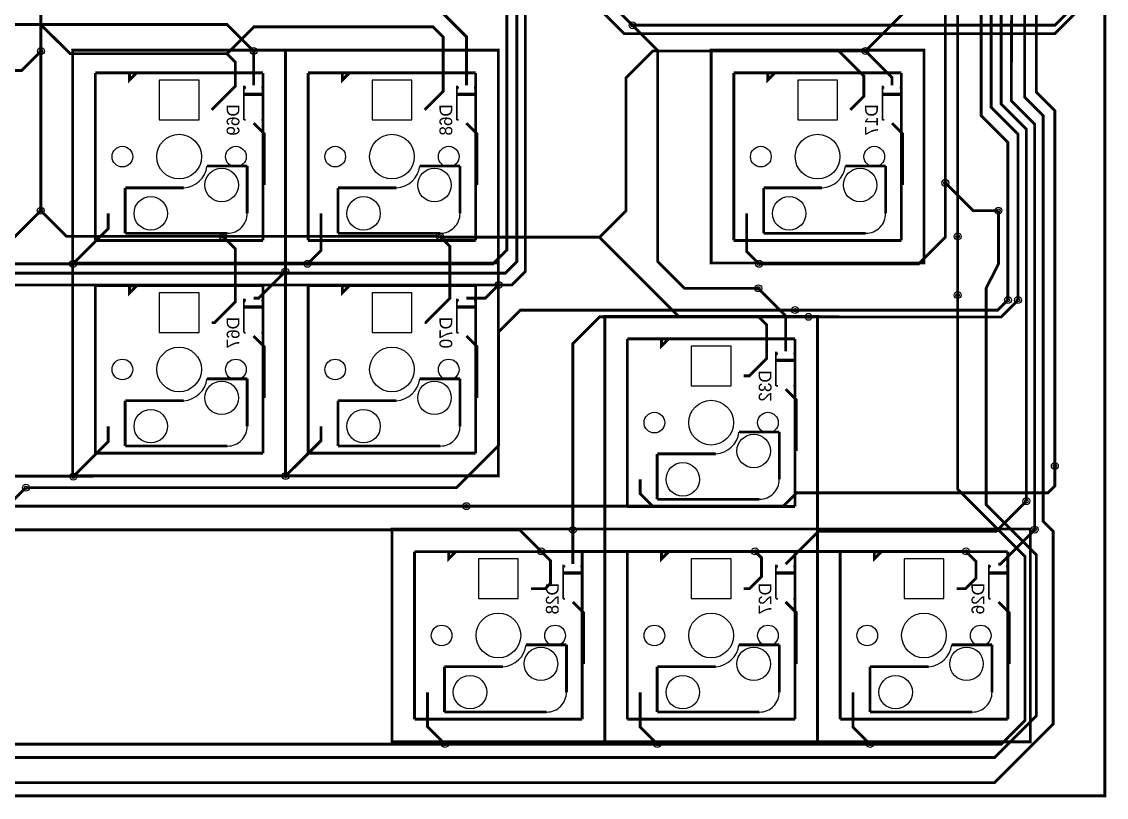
# Model space of a CAD drawing. Extents: x -38 to 13910, y -467 to 6521.
# Drawn here: x 631.8 to 728.9, y 200.2 to 269.6 of the extents above; entities that cross this region are included whole.
import ezdxf

# ---------------------------------------------------------------- set-up
doc = ezdxf.new("R2010")
doc.units = 0
doc.header["$MEASUREMENT"] = 0
for name, color, linetype, true_color in [('BoardOutLine', 6, 'Continuous', 0xff00ff), ('BottomLayer', 5, 'Continuous', 0x0000ff), ('BottomSilkLayer', 7, 'Continuous', 0x66cc33), ('Document', 7, 'Continuous', 0xffffff), ('Hole', 7, 'Continuous', 0x222222), ('Multi-Layer', 7, 'Continuous', 0xc0c0c0), ('TopLayer', 1, 'Continuous', 0xff0000), ('TopSilkLayer', 7, 'Continuous', 0xffcc00)]:
    doc.layers.add(name, color=color, linetype=linetype, true_color=true_color)

msp = doc.modelspace()

# ---------------------------------------------------------------- linework, layer by layer
at = {"layer": 'BoardOutLine', "const_width": 0.254}
msp.add_lwpolyline([(373.982, 340.835), (373.982, 342.532), (728.798, 342.532), (728.798, 200.337), (373.982, 200.337), (373.982, 340.835)], close=True, dxfattribs=at)
at = {"layer": 'BottomLayer', "const_width": 0.254}
for points in [[(683.413, 298.127), (683.413, 297.728), (681.114, 295.427), (681.114, 274.726), (686.514, 269.326), (724.317, 269.326), (727.167, 272.176), (727.167, 335.331), (722.666, 339.832), (481.297, 339.832), (479.196, 337.731), (479.196, 333.829), (476.377, 331.01), (476.377, 330.621)], [(681.564, 301.579), (679.163, 301.579), (678.864, 301.277), (678.864, 275.475), (685.765, 268.574), (724.315, 268.574), (727.766, 272.026), (727.766, 335.63), (722.966, 340.431), (503.047, 340.431)], [(636.41, 308.777), (633.56, 305.928), (633.542, 252.727)], [(669.412, 270.525), (671.644, 268.294), (671.644, 263.945)], [(633.56, 269.374), (636.164, 266.776), (650.21, 266.776), (650.962, 266.024), (650.962, 263.865), (648.848, 261.752)], [(650.21, 266.776), (652.609, 269.175), (668.662, 269.175), (669.562, 268.275), (669.562, 263.416), (667.898, 261.752)], [(652.593, 267.015), (652.593, 267.015), (652.593, 263.945)], [(669.262, 250.424), (669.34, 250.346), (683.55, 250.346), (685.932, 252.727), (685.932, 264.633), (688.313, 267.015), (704.982, 267.015), (707.216, 264.781), (707.216, 262.97), (705.998, 261.752)], [(707.363, 267.015), (709.745, 264.633), (709.745, 263.945)], [(652.593, 260.56), (653.547, 259.606), (653.547, 255.02)], [(671.644, 260.56), (672.597, 259.607), (672.597, 255.02)], [(709.745, 260.56), (710.697, 259.608), (710.697, 255.02)], [(714.508, 255.216), (716.997, 252.727), (719.27, 252.727)], [(636.428, 247.965), (639.577, 251.114), (639.577, 252.48)], [(657.422, 247.965), (658.627, 249.169), (658.627, 252.48)], [(697.838, 247.964), (696.727, 249.076), (696.727, 252.48)], [(649.846, 250.424), (650.961, 249.309), (650.961, 244.573), (649.089, 242.701), (648.848, 242.701)], [(669.262, 250.424), (670.162, 249.523), (670.162, 244.873), (667.991, 242.701), (667.898, 242.701)], [(715.616, 250.424), (715.616, 245.173), (715.616, 245.173)], [(683.55, 250.346), (690.694, 243.202), (697.838, 243.202), (698.515, 242.525), (698.515, 239.473), (696.981, 237.939), (696.473, 237.939)], [(655.422, 247.274), (653.043, 244.894), (652.593, 244.894)], [(674.527, 246.073), (673.347, 244.894), (671.644, 244.894)], [(697.765, 245.773), (700.22, 243.318), (700.22, 240.131)], [(720.117, 244.723), (719.217, 243.823), (701.065, 243.823), (701.065, 243.823)], [(721.017, 244.723), (719.496, 243.202), (704.982, 243.202), (704.961, 243.223), (702.265, 243.223)], [(652.593, 241.509), (653.547, 240.556), (653.547, 235.97)], [(671.644, 241.509), (672.597, 240.556), (672.597, 235.97)], [(700.22, 236.747), (701.172, 235.794), (701.172, 231.208)], [(636.446, 228.915), (639.577, 232.046), (639.577, 233.43)], [(655.461, 228.972), (658.627, 232.137), (658.627, 233.43)], [(658.627, 232.287), (658.627, 232.287), (658.627, 233.43)], [(724.317, 229.872), (724.317, 228.072), (723.717, 227.472), (701.215, 227.472), (700.015, 226.271), (688.313, 226.271), (687.202, 227.383), (687.202, 228.668)], [(632.209, 227.922), (628.78, 224.493), (628.78, 221.081)], [(688.313, 226.271), (688.313, 226.271), (671.644, 226.271)], [(721.767, 226.722), (719.067, 224.021), (703.165, 224.021), (700.22, 221.081)], [(722.517, 224.171), (719.427, 221.081), (719.27, 221.081)], [(681.169, 224.151), (681.169, 224.151), (681.169, 221.081)], [(678.337, 222.221), (679.163, 221.395), (679.163, 219.371), (678.681, 218.889), (677.423, 218.889)], [(697.484, 222.221), (698.065, 221.641), (698.065, 219.971), (696.983, 218.889), (696.473, 218.889)], [(716.366, 222.221), (717.266, 221.321), (717.266, 219.821), (716.334, 218.889), (715.523, 218.889)], [(681.169, 217.696), (682.122, 216.743), (682.122, 212.158)], [(700.22, 217.696), (701.172, 216.744), (701.172, 212.158)], [(719.27, 217.696), (720.222, 216.745), (720.222, 212.158)], [(669.717, 204.97), (668.152, 206.535), (668.152, 209.618)], [(688.734, 204.97), (687.202, 206.502), (687.202, 209.618)], [(707.778, 204.97), (706.252, 206.496), (706.252, 209.618)]]:
    msp.add_lwpolyline(points, dxfattribs=at)
at = {"layer": 'BottomSilkLayer', "const_width": 0.254}
for points in [[(641.482, 265.054), (642.117, 265.054), (641.482, 264.419), (641.482, 265.054)], [(660.532, 265.054), (661.167, 265.054), (660.532, 264.419), (660.532, 265.054)], [(698.632, 265.054), (699.267, 265.054), (698.632, 264.419), (698.632, 265.054)], [(641.482, 246.003), (642.117, 246.003), (641.482, 245.368), (641.482, 246.003)], [(660.532, 246.003), (661.167, 246.003), (660.532, 245.368), (660.532, 246.003)], [(689.107, 241.241), (689.742, 241.241), (689.107, 240.606), (689.107, 241.241)], [(670.057, 222.191), (670.692, 222.191), (670.057, 221.556), (670.057, 222.191)], [(689.107, 222.191), (689.742, 222.191), (689.107, 221.556), (689.107, 222.191)], [(708.157, 222.191), (708.792, 222.191), (708.157, 221.556), (708.157, 222.191)]]:
    msp.add_lwpolyline(points, close=True, dxfattribs=at)
at = {"layer": 'BottomSilkLayer', "const_width": 0.152}
for points in [[(651.838, 263.832), (651.727, 263.832), (651.727, 263.658)], [(651.727, 263.658), (651.727, 263.658), (651.727, 260.846)], [(651.727, 263.658), (651.727, 263.658), (651.838, 263.658)], [(651.727, 263.222), (651.727, 263.222), (653.46, 263.222)], [(651.727, 263.079), (651.727, 263.079), (653.46, 263.079)], [(651.838, 263.832), (651.838, 263.832), (651.838, 263.658)], [(653.349, 263.832), (653.349, 263.832), (653.349, 263.658)], [(653.46, 263.658), (653.46, 263.832), (653.349, 263.832)], [(653.349, 263.658), (653.349, 263.658), (653.46, 263.658)], [(653.46, 263.658), (653.46, 263.658), (653.46, 260.846)], [(670.889, 263.832), (670.778, 263.832), (670.778, 263.658)], [(670.778, 263.658), (670.778, 263.658), (670.778, 260.846)], [(670.778, 263.658), (670.778, 263.658), (670.889, 263.658)], [(670.778, 263.222), (670.778, 263.222), (672.51, 263.222)], [(670.778, 263.079), (670.778, 263.079), (672.51, 263.079)], [(670.889, 263.832), (670.889, 263.832), (670.889, 263.658)], [(672.399, 263.832), (672.399, 263.832), (672.399, 263.658)], [(672.51, 263.658), (672.51, 263.832), (672.399, 263.832)], [(672.399, 263.658), (672.399, 263.658), (672.51, 263.658)], [(672.51, 263.658), (672.51, 263.658), (672.51, 260.846)], [(708.879, 263.658), (708.879, 263.658), (708.879, 260.846)], [(708.879, 263.222), (708.879, 263.222), (710.611, 263.222)], [(708.99, 263.832), (708.879, 263.832), (708.879, 263.658)], [(708.879, 263.658), (708.879, 263.658), (708.99, 263.658)], [(708.879, 263.079), (708.879, 263.079), (710.611, 263.079)], [(708.99, 263.832), (708.99, 263.832), (708.99, 263.658)], [(710.5, 263.832), (710.5, 263.832), (710.5, 263.658)], [(710.611, 263.658), (710.611, 263.832), (710.5, 263.832)], [(710.5, 263.658), (710.5, 263.658), (710.611, 263.658)], [(710.611, 263.658), (710.611, 263.658), (710.611, 260.846)], [(651.727, 260.846), (651.727, 260.846), (651.895, 260.846)], [(653.46, 260.846), (653.46, 260.846), (653.292, 260.846)], [(670.778, 260.846), (670.778, 260.846), (670.946, 260.846)], [(672.51, 260.846), (672.51, 260.846), (672.342, 260.846)], [(708.879, 260.846), (708.879, 260.846), (709.047, 260.846)], [(710.611, 260.846), (710.611, 260.846), (710.443, 260.846)], [(651.838, 244.782), (651.727, 244.782), (651.727, 244.608)], [(651.727, 244.608), (651.727, 244.608), (651.838, 244.608)], [(651.727, 244.608), (651.727, 244.608), (651.727, 241.796)], [(651.838, 244.782), (651.838, 244.782), (651.838, 244.608)], [(653.349, 244.782), (653.349, 244.782), (653.349, 244.608)], [(653.46, 244.608), (653.46, 244.782), (653.349, 244.782)], [(653.349, 244.608), (653.349, 244.608), (653.46, 244.608)], [(653.46, 244.608), (653.46, 244.608), (653.46, 241.796)], [(670.889, 244.782), (670.778, 244.782), (670.778, 244.608)], [(670.778, 244.608), (670.778, 244.608), (670.889, 244.608)], [(670.778, 244.608), (670.778, 244.608), (670.778, 241.796)], [(670.889, 244.782), (670.889, 244.782), (670.889, 244.608)], [(672.399, 244.782), (672.399, 244.782), (672.399, 244.608)], [(672.51, 244.608), (672.51, 244.782), (672.399, 244.782)], [(672.399, 244.608), (672.399, 244.608), (672.51, 244.608)], [(672.51, 244.608), (672.51, 244.608), (672.51, 241.796)], [(651.727, 244.172), (651.727, 244.172), (653.46, 244.172)], [(651.727, 244.029), (651.727, 244.029), (653.46, 244.029)], [(670.778, 244.172), (670.778, 244.172), (672.51, 244.172)], [(670.778, 244.029), (670.778, 244.029), (672.51, 244.029)], [(651.727, 241.796), (651.727, 241.796), (651.895, 241.796)], [(653.46, 241.796), (653.46, 241.796), (653.292, 241.796)], [(670.778, 241.796), (670.778, 241.796), (670.946, 241.796)], [(672.51, 241.796), (672.51, 241.796), (672.342, 241.796)], [(699.464, 240.019), (699.353, 240.019), (699.353, 239.845)], [(699.353, 239.845), (699.353, 239.845), (699.464, 239.845)], [(699.353, 239.845), (699.353, 239.845), (699.353, 237.033)], [(699.464, 240.019), (699.464, 240.019), (699.464, 239.845)], [(700.975, 240.019), (700.975, 240.019), (700.975, 239.845)], [(701.086, 239.845), (701.086, 240.019), (700.975, 240.019)], [(700.975, 239.845), (700.975, 239.845), (701.086, 239.845)], [(701.086, 239.845), (701.086, 239.845), (701.086, 237.033)], [(699.353, 239.409), (699.353, 239.409), (701.086, 239.409)], [(699.353, 239.266), (699.353, 239.266), (701.086, 239.266)], [(699.353, 237.033), (699.353, 237.033), (699.521, 237.033)], [(701.086, 237.033), (701.086, 237.033), (700.918, 237.033)], [(680.414, 220.969), (680.303, 220.969), (680.303, 220.795)], [(680.303, 220.795), (680.303, 220.795), (680.414, 220.795)], [(680.303, 220.795), (680.303, 220.795), (680.303, 217.982)], [(680.303, 220.359), (680.303, 220.359), (682.035, 220.359)], [(680.414, 220.969), (680.414, 220.969), (680.414, 220.795)], [(681.924, 220.969), (681.924, 220.969), (681.924, 220.795)], [(682.035, 220.795), (682.035, 220.969), (681.924, 220.969)], [(681.924, 220.795), (681.924, 220.795), (682.035, 220.795)], [(682.035, 220.795), (682.035, 220.795), (682.035, 217.982)], [(699.464, 220.969), (699.353, 220.969), (699.353, 220.795)], [(699.353, 220.795), (699.353, 220.795), (699.464, 220.795)], [(699.353, 220.795), (699.353, 220.795), (699.353, 217.982)], [(699.353, 220.359), (699.353, 220.359), (701.086, 220.359)], [(699.464, 220.969), (699.464, 220.969), (699.464, 220.795)], [(700.975, 220.969), (700.975, 220.969), (700.975, 220.795)], [(701.086, 220.795), (701.086, 220.969), (700.975, 220.969)], [(700.975, 220.795), (700.975, 220.795), (701.086, 220.795)], [(701.086, 220.795), (701.086, 220.795), (701.086, 217.982)], [(718.515, 220.969), (718.404, 220.969), (718.404, 220.795)], [(718.404, 220.795), (718.404, 220.795), (718.515, 220.795)], [(718.404, 220.795), (718.404, 220.795), (718.404, 217.982)], [(718.404, 220.359), (718.404, 220.359), (720.136, 220.359)], [(718.515, 220.969), (718.515, 220.969), (718.515, 220.795)], [(720.025, 220.969), (720.025, 220.969), (720.025, 220.795)], [(720.136, 220.795), (720.136, 220.969), (720.025, 220.969)], [(720.025, 220.795), (720.025, 220.795), (720.136, 220.795)], [(720.136, 220.795), (720.136, 220.795), (720.136, 217.982)], [(680.303, 220.216), (680.303, 220.216), (682.035, 220.216)], [(699.353, 220.216), (699.353, 220.216), (701.086, 220.216)], [(718.404, 220.216), (718.404, 220.216), (720.136, 220.216)], [(680.303, 217.982), (680.303, 217.982), (680.471, 217.982)], [(682.035, 217.982), (682.035, 217.982), (681.867, 217.982)], [(699.353, 217.982), (699.353, 217.982), (699.521, 217.982)], [(701.086, 217.982), (701.086, 217.982), (700.918, 217.982)], [(718.404, 217.982), (718.404, 217.982), (718.572, 217.982)], [(720.136, 217.982), (720.136, 217.982), (719.968, 217.982)]]:
    msp.add_lwpolyline(points, dxfattribs=at)
at = {"layer": 'Document', "const_width": 0.254}
for points in [[(655.452, 248.036), (636.402, 248.036), (636.402, 267.086), (655.452, 267.086)], [(655.452, 267.086), (655.452, 267.086), (655.452, 248.036)], [(674.502, 248.036), (655.452, 248.036), (655.452, 267.086), (674.502, 267.086)], [(674.502, 267.086), (674.502, 267.086), (674.502, 248.036)], [(712.602, 248.036), (693.552, 248.036), (693.552, 267.086), (712.602, 267.086)], [(712.602, 267.086), (712.602, 267.086), (712.602, 248.036)], [(648.416, 256.722), (648.416, 256.722), (652.023, 256.722)], [(652.023, 256.722), (652.023, 256.722), (652.023, 252.481)], [(667.466, 256.722), (667.466, 256.722), (671.073, 256.722)], [(671.073, 256.722), (671.073, 256.722), (671.073, 252.481)], [(705.566, 256.722), (705.566, 256.722), (709.173, 256.722)], [(709.173, 256.722), (709.173, 256.722), (709.173, 252.481)], [(641.101, 254.767), (641.101, 254.767), (641.101, 250.703)], [(641.101, 254.767), (641.101, 254.767), (646.333, 254.767)], [(660.151, 254.767), (660.151, 254.767), (660.151, 250.703)], [(660.151, 254.767), (660.151, 254.767), (665.383, 254.767)], [(698.251, 254.767), (698.251, 254.767), (698.251, 250.703)], [(698.251, 254.767), (698.251, 254.767), (703.483, 254.767)], [(650.245, 250.703), (650.245, 250.703), (641.101, 250.703)], [(669.295, 250.703), (669.295, 250.703), (660.151, 250.703)], [(707.395, 250.703), (707.395, 250.703), (698.251, 250.703)], [(655.452, 228.985), (636.402, 228.985), (636.402, 248.035), (655.452, 248.035)], [(655.452, 248.035), (655.452, 248.035), (655.452, 228.985)], [(674.502, 228.985), (655.452, 228.985), (655.452, 248.035), (674.502, 248.035)], [(674.502, 248.035), (674.502, 248.035), (674.502, 228.985)], [(703.077, 224.223), (684.027, 224.223), (684.027, 243.273), (703.077, 243.273)], [(703.077, 243.273), (703.077, 243.273), (703.077, 224.223)], [(648.416, 237.672), (648.416, 237.672), (652.023, 237.672)], [(652.023, 237.672), (652.023, 237.672), (652.023, 233.431)], [(667.466, 237.672), (667.466, 237.672), (671.073, 237.672)], [(671.073, 237.672), (671.073, 237.672), (671.073, 233.431)], [(641.101, 235.717), (641.101, 235.717), (641.101, 231.653)], [(641.101, 235.717), (641.101, 235.717), (646.333, 235.717)], [(660.151, 235.717), (660.151, 235.717), (660.151, 231.653)], [(660.151, 235.717), (660.151, 235.717), (665.383, 235.717)], [(696.041, 232.91), (696.041, 232.91), (699.648, 232.91)], [(699.648, 232.91), (699.648, 232.91), (699.648, 228.668)], [(650.245, 231.653), (650.245, 231.653), (641.101, 231.653)], [(669.295, 231.653), (669.295, 231.653), (660.151, 231.653)], [(688.726, 230.954), (688.726, 230.954), (688.726, 226.89)], [(688.726, 230.954), (688.726, 230.954), (693.958, 230.954)], [(697.87, 226.89), (697.87, 226.89), (688.726, 226.89)], [(684.027, 205.173), (664.977, 205.173), (664.977, 224.223), (684.027, 224.223)], [(684.027, 224.223), (684.027, 224.223), (684.027, 205.173)], [(703.077, 205.173), (684.027, 205.173), (684.027, 224.223), (703.077, 224.223)], [(703.077, 224.223), (703.077, 224.223), (703.077, 205.173)], [(722.127, 205.173), (703.077, 205.173), (703.077, 224.223), (722.127, 224.223)], [(722.127, 224.223), (722.127, 224.223), (722.127, 205.173)], [(676.991, 213.86), (676.991, 213.86), (680.598, 213.86)], [(680.598, 213.86), (680.598, 213.86), (680.598, 209.618)], [(696.041, 213.86), (696.041, 213.86), (699.648, 213.86)], [(699.648, 213.86), (699.648, 213.86), (699.648, 209.618)], [(715.091, 213.86), (715.091, 213.86), (718.698, 213.86)], [(718.698, 213.86), (718.698, 213.86), (718.698, 209.618)], [(669.676, 211.904), (669.676, 211.904), (669.676, 207.84)], [(669.676, 211.904), (669.676, 211.904), (674.908, 211.904)], [(688.726, 211.904), (688.726, 211.904), (688.726, 207.84)], [(688.726, 211.904), (688.726, 211.904), (693.958, 211.904)], [(707.776, 211.904), (707.776, 211.904), (707.776, 207.84)], [(707.776, 211.904), (707.776, 211.904), (713.008, 211.904)], [(678.82, 207.84), (678.82, 207.84), (669.676, 207.84)], [(697.87, 207.84), (697.87, 207.84), (688.726, 207.84)], [(716.92, 207.84), (716.92, 207.84), (707.776, 207.84)]]:
    msp.add_lwpolyline(points, dxfattribs=at)
at = {"layer": 'Document'}
for centre, radius, start, end in [((646.212, 256.982), 2.219, 273.12162, 353.27606), ((665.262, 256.982), 2.219, 273.12162, 353.27606), ((703.362, 256.982), 2.219, 273.12162, 353.27606), ((650.253, 252.472), 1.769, 270, 0.27868), ((669.303, 252.472), 1.769, 270, 0.27868), ((707.403, 252.472), 1.769, 270, 0.27868), ((646.212, 237.932), 2.219, 273.12162, 353.27606), ((665.262, 237.932), 2.219, 273.12162, 353.27606), ((650.253, 233.422), 1.769, 270, 0.27868), ((669.303, 233.422), 1.769, 270, 0.27868), ((693.837, 233.17), 2.219, 273.12162, 353.27606), ((697.878, 228.659), 1.769, 270, 0.27868), ((674.787, 214.12), 2.219, 273.12162, 353.27606), ((693.837, 214.12), 2.219, 273.12162, 353.27606), ((712.887, 214.12), 2.219, 273.12162, 353.27606), ((678.828, 209.609), 1.769, 270, 0.27868), ((697.878, 209.609), 1.769, 270, 0.27868), ((716.928, 209.609), 1.769, 270, 0.27868)]:
    msp.add_arc(centre, radius, start, end, dxfattribs=at)
at = {"layer": 'Hole'}
for centre in [(686.514, 269.326), (633.56, 267.015), (652.593, 267.015), (707.364, 267.015), (714.508, 255.216), (633.542, 252.727), (719.27, 252.727), (649.846, 250.424), (669.262, 250.424), (715.616, 250.424), (636.428, 247.965), (657.422, 247.965), (697.838, 247.964), (655.423, 247.274), (674.527, 246.073), (697.765, 245.773), (715.616, 245.173), (720.117, 244.723), (721.017, 244.723), (701.065, 243.823), (702.265, 243.223), (724.317, 229.872), (636.446, 228.915), (655.461, 228.972), (632.209, 227.922), (671.644, 226.271), (721.767, 226.722), (681.169, 224.151), (722.517, 224.171), (678.337, 222.221), (697.484, 222.221), (716.366, 222.221), (669.717, 204.97), (688.734, 204.97), (707.778, 204.97)]:
    msp.add_circle(centre, 0.155, dxfattribs=at)
at = {"layer": 'Multi-Layer'}
for points in [[(647.705, 264.419), (644.149, 264.419), (644.149, 260.863), (647.705, 260.863)], [(666.755, 264.419), (663.199, 264.419), (663.199, 260.863), (666.755, 260.863)], [(704.855, 264.419), (701.299, 264.419), (701.299, 260.863), (704.855, 260.863)], [(647.705, 245.368), (644.149, 245.368), (644.149, 241.812), (647.705, 241.812)], [(666.755, 245.368), (663.199, 245.368), (663.199, 241.812), (666.755, 241.812)], [(695.33, 240.606), (691.774, 240.606), (691.774, 237.05), (695.33, 237.05)], [(676.28, 221.556), (672.724, 221.556), (672.724, 218), (676.28, 218)], [(695.33, 221.556), (691.774, 221.556), (691.774, 218), (695.33, 218)], [(714.38, 221.556), (710.824, 221.556), (710.824, 218), (714.38, 218)]]:
    msp.add_lwpolyline(points, close=True, dxfattribs=at)
for centre, radius in [((686.514, 269.326), 0.31), ((633.56, 267.015), 0.31), ((652.593, 267.015), 0.31), ((707.364, 267.015), 0.31), ((645.927, 257.561), 2), ((664.977, 257.561), 2), ((703.077, 257.561), 2), ((640.847, 257.561), 0.925), ((651.007, 257.561), 0.925), ((659.897, 257.561), 0.925), ((670.057, 257.561), 0.925), ((697.997, 257.561), 0.925), ((708.157, 257.561), 0.925), ((649.737, 255.02), 1.5), ((668.787, 255.02), 1.5), ((706.887, 255.02), 1.5), ((714.508, 255.216), 0.31), ((643.387, 252.48), 1.5), ((662.437, 252.48), 1.5), ((700.537, 252.48), 1.5), ((633.542, 252.727), 0.31), ((719.27, 252.727), 0.31), ((649.846, 250.424), 0.31), ((669.262, 250.424), 0.31), ((715.616, 250.424), 0.31), ((636.428, 247.965), 0.31), ((657.422, 247.965), 0.31), ((697.838, 247.964), 0.31), ((655.423, 247.274), 0.31), ((674.527, 246.073), 0.31), ((697.765, 245.773), 0.31), ((715.616, 245.173), 0.31), ((720.117, 244.723), 0.31), ((721.017, 244.723), 0.31), ((701.065, 243.823), 0.31), ((702.265, 243.223), 0.31), ((645.927, 238.51), 2), ((664.977, 238.51), 2), ((640.847, 238.51), 0.925), ((651.007, 238.51), 0.925), ((659.897, 238.51), 0.925), ((670.057, 238.51), 0.925), ((649.737, 235.97), 1.5), ((668.787, 235.97), 1.5), ((693.552, 233.748), 2), ((643.387, 233.43), 1.5), ((662.437, 233.43), 1.5), ((688.472, 233.748), 0.925), ((698.632, 233.748), 0.925), ((697.362, 231.208), 1.5), ((691.012, 228.668), 1.5), ((724.317, 229.872), 0.31), ((636.446, 228.915), 0.31), ((655.461, 228.972), 0.31), ((632.209, 227.922), 0.31), ((671.644, 226.271), 0.31), ((721.767, 226.722), 0.31), ((681.169, 224.151), 0.31), ((722.517, 224.171), 0.31), ((678.337, 222.221), 0.31), ((697.484, 222.221), 0.31), ((716.366, 222.221), 0.31), ((674.502, 214.698), 2), ((693.552, 214.698), 2), ((712.602, 214.698), 2), ((669.422, 214.698), 0.925), ((679.582, 214.698), 0.925), ((688.472, 214.698), 0.925), ((698.632, 214.698), 0.925), ((707.522, 214.698), 0.925), ((717.682, 214.698), 0.925), ((678.312, 212.158), 1.5), ((697.362, 212.158), 1.5), ((716.412, 212.158), 1.5), ((671.962, 209.618), 1.5), ((691.012, 209.618), 1.5), ((710.062, 209.618), 1.5), ((669.717, 204.97), 0.31), ((688.734, 204.97), 0.31), ((707.778, 204.97), 0.31)]:
    msp.add_circle(centre, radius, dxfattribs=at)
at = {"layer": 'TopLayer', "const_width": 0.254}
for points in [[(665.361, 324.231), (665.361, 336.832), (667.012, 338.48), (717.266, 338.48), (719.516, 336.23), (719.516, 262.275), (721.767, 260.025), (721.767, 226.722), (721.767, 226.722)], [(666.263, 324.233), (666.263, 336.375), (667.614, 337.731), (716.966, 337.731), (718.617, 336.222), (718.617, 261.975), (721.018, 259.575), (721.018, 244.724)], [(667.162, 324.231), (667.162, 336.23), (667.911, 336.982), (716.966, 336.982), (717.716, 336.232), (717.716, 261.223), (720.116, 258.823), (720.116, 244.724)], [(679.163, 321.83), (679.163, 329.33), (683.514, 333.681), (712.166, 333.681), (714.416, 331.43), (714.416, 316.879), (715.616, 315.679), (715.616, 250.424)], [(683.365, 321.98), (690.499, 321.98), (693.075, 319.402), (693.075, 317.022), (695.458, 314.64), (712.125, 314.64), (714.508, 312.26), (714.508, 250.345), (712.125, 247.965), (697.838, 247.965)], [(720.416, 312.529), (722.666, 310.279), (722.666, 263.324), (724.317, 261.676), (724.317, 229.872)], [(673.163, 312.229), (424.02, 312.229), (423.989, 312.26), (421.607, 309.877), (421.607, 271.777), (423.987, 269.395), (650.212, 269.395), (652.593, 267.015)], [(720.266, 306.077), (721.617, 304.726), (721.617, 262.874), (723.268, 261.223), (723.268, 224.922), (724.167, 224.023), (724.167, 206.771), (718.917, 201.521), (382.323, 201.521), (378.744, 205.102), (378.744, 226.532), (381.124, 228.915), (381.124, 247.965), (384.03, 247.965), (388.589, 252.524), (388.269, 252.844), (388.269, 267.015)], [(720.266, 300.078), (720.567, 299.478), (720.416, 262.575), (722.516, 260.474), (722.516, 224.172)], [(674.963, 294.677), (674.963, 294.148), (673.692, 292.877), (425.793, 292.877), (423.987, 291.071), (423.987, 274.17), (426.369, 271.777), (674.025, 271.777), (675.262, 270.54), (675.262, 249.202), (674.025, 247.965), (426.369, 247.965), (423.987, 245.582), (423.987, 231.295), (426.369, 228.915), (655.46, 228.97)], [(676.164, 290.477), (676.164, 248.173), (675.115, 247.124), (445.894, 247.124), (445.894, 247.274)], [(676.913, 290.477), (676.913, 290.477), (676.913, 247.273), (675.712, 246.072), (465.244, 246.072)], [(707.363, 267.015), (713.517, 273.167), (713.517, 285.077)], [(686.514, 269.326), (688.826, 267.015), (690.694, 267.015), (707.363, 267.015)], [(633.56, 267.015), (631.82, 265.275), (441.394, 265.275)], [(688.826, 267.015), (688.764, 266.953), (688.764, 248.173), (691.164, 245.773), (697.765, 245.773)], [(719.27, 252.727), (719.27, 247.964), (718.167, 245.773), (718.167, 244.305), (718.167, 226.422), (722.667, 221.921), (722.667, 207.52), (718.917, 203.77), (716.816, 203.77), (676.613, 203.77), (632.209, 203.77), (581.355, 203.77), (516.999, 203.77), (440.643, 203.77), (385.888, 203.77), (383.506, 206.152), (383.506, 226.533), (384.838, 227.865), (384.838, 238.123), (384.838, 246.373), (388.269, 249.803), (388.269, 250.346)], [(633.542, 252.727), (631.16, 250.345), (443.039, 250.345)], [(633.542, 252.727), (635.846, 250.424), (669.262, 250.424)], [(715.616, 245.173), (715.616, 227.805), (719.27, 224.151), (719.27, 224.151), (721.651, 221.77), (721.651, 207.104), (719.517, 204.97), (583.536, 204.97), (388.269, 204.97)], [(701.065, 243.823), (676.462, 243.823), (674.513, 241.874), (674.513, 231.673), (670.761, 227.922), (632.209, 227.922)], [(702.265, 243.223), (683.572, 243.223), (681.169, 240.82), (681.169, 224.151)], [(671.644, 226.271), (471.614, 226.271), (412.082, 226.271)], [(406.141, 225.371), (407.361, 224.151), (462.089, 224.151), (533.528, 224.151), (676.407, 224.151), (678.337, 222.221), (687.264, 222.221), (702.265, 222.221), (716.366, 222.221)]]:
    msp.add_lwpolyline(points, dxfattribs=at)
at = {"layer": 'TopSilkLayer', "const_width": 0.254}
for points in [[(636.402, 265.181), (636.402, 267.086), (638.307, 267.086)], [(653.547, 267.086), (655.452, 267.086), (655.452, 265.181)], [(655.452, 265.181), (655.452, 267.086), (657.357, 267.086)], [(672.597, 267.086), (674.502, 267.086), (674.502, 265.181)], [(693.552, 265.181), (693.552, 267.086), (695.457, 267.086)], [(710.697, 267.086), (712.602, 267.086), (712.602, 265.181)], [(638.427, 250.061), (638.427, 250.061), (638.427, 265.061)], [(638.427, 265.061), (638.427, 265.061), (653.427, 265.061)], [(653.427, 250.061), (653.427, 250.061), (653.427, 265.061)], [(657.477, 250.061), (657.477, 250.061), (657.477, 265.061)], [(657.477, 265.061), (657.477, 265.061), (672.477, 265.061)], [(672.477, 250.061), (672.477, 250.061), (672.477, 265.061)], [(695.577, 250.061), (695.577, 250.061), (695.577, 265.061)], [(695.577, 265.061), (695.577, 265.061), (710.577, 265.061)], [(710.577, 250.061), (710.577, 250.061), (710.577, 265.061)], [(638.307, 248.036), (636.402, 248.036), (636.402, 249.941)], [(638.427, 250.061), (638.427, 250.061), (653.427, 250.061)], [(655.452, 249.941), (655.452, 248.036), (653.547, 248.036)], [(657.357, 248.036), (655.452, 248.036), (655.452, 249.941)], [(657.477, 250.061), (657.477, 250.061), (672.477, 250.061)], [(674.502, 249.941), (674.502, 248.036), (672.597, 248.036)], [(695.457, 248.036), (693.552, 248.036), (693.552, 249.941)], [(695.577, 250.061), (695.577, 250.061), (710.577, 250.061)], [(712.602, 249.941), (712.602, 248.036), (710.697, 248.036)], [(636.402, 246.13), (636.402, 248.035), (638.307, 248.035)], [(653.547, 248.035), (655.452, 248.035), (655.452, 246.13)], [(655.452, 246.13), (655.452, 248.035), (657.357, 248.035)], [(672.597, 248.035), (674.502, 248.035), (674.502, 246.13)], [(638.427, 231.01), (638.427, 231.01), (638.427, 246.01)], [(638.427, 246.01), (638.427, 246.01), (653.427, 246.01)], [(653.427, 231.01), (653.427, 231.01), (653.427, 246.01)], [(657.477, 231.01), (657.477, 231.01), (657.477, 246.01)], [(657.477, 246.01), (657.477, 246.01), (672.477, 246.01)], [(672.477, 231.01), (672.477, 231.01), (672.477, 246.01)], [(684.027, 241.368), (684.027, 243.273), (685.932, 243.273)], [(701.172, 243.273), (703.077, 243.273), (703.077, 241.368)], [(686.052, 226.248), (686.052, 226.248), (686.052, 241.248)], [(686.052, 241.248), (686.052, 241.248), (701.052, 241.248)], [(701.052, 226.248), (701.052, 226.248), (701.052, 241.248)], [(638.427, 231.01), (638.427, 231.01), (653.427, 231.01)], [(657.477, 231.01), (657.477, 231.01), (672.477, 231.01)], [(638.307, 228.985), (636.402, 228.985), (636.402, 230.89)], [(655.452, 230.89), (655.452, 228.985), (653.547, 228.985)], [(657.357, 228.985), (655.452, 228.985), (655.452, 230.89)], [(674.502, 230.89), (674.502, 228.985), (672.597, 228.985)], [(685.932, 224.223), (684.027, 224.223), (684.027, 226.128)], [(686.052, 226.248), (686.052, 226.248), (701.052, 226.248)], [(703.077, 226.128), (703.077, 224.223), (701.172, 224.223)], [(664.977, 222.318), (664.977, 224.223), (666.882, 224.223)], [(682.122, 224.223), (684.027, 224.223), (684.027, 222.318)], [(684.027, 222.318), (684.027, 224.223), (685.932, 224.223)], [(701.172, 224.223), (703.077, 224.223), (703.077, 222.318)], [(703.077, 222.318), (703.077, 224.223), (704.982, 224.223)], [(720.222, 224.223), (722.127, 224.223), (722.127, 222.318)], [(667.002, 207.198), (667.002, 207.198), (667.002, 222.198)], [(667.002, 222.198), (667.002, 222.198), (682.002, 222.198)], [(682.002, 207.198), (682.002, 207.198), (682.002, 222.198)], [(686.052, 207.198), (686.052, 207.198), (686.052, 222.198)], [(686.052, 222.198), (686.052, 222.198), (701.052, 222.198)], [(701.052, 207.198), (701.052, 207.198), (701.052, 222.198)], [(705.102, 207.198), (705.102, 207.198), (705.102, 222.198)], [(705.102, 222.198), (705.102, 222.198), (720.102, 222.198)], [(720.102, 207.198), (720.102, 207.198), (720.102, 222.198)], [(666.882, 205.173), (664.977, 205.173), (664.977, 207.078)], [(667.002, 207.198), (667.002, 207.198), (682.002, 207.198)], [(684.027, 207.078), (684.027, 205.173), (682.122, 205.173)], [(685.932, 205.173), (684.027, 205.173), (684.027, 207.078)], [(686.052, 207.198), (686.052, 207.198), (701.052, 207.198)], [(703.077, 207.078), (703.077, 205.173), (701.172, 205.173)], [(704.982, 205.173), (703.077, 205.173), (703.077, 207.078)], [(705.102, 207.198), (705.102, 207.198), (720.102, 207.198)], [(722.127, 207.078), (722.127, 205.173), (720.222, 205.173)]]:
    msp.add_lwpolyline(points, dxfattribs=at)

# ---------------------------------------------------------------- texts
at = {"layer": 'BottomSilkLayer', "text_generation_flag": 2}
for s, p in [('D69', (651.323, 262.252)), ('D68', (670.374, 262.252)), ('D17', (708.475, 262.252)), ('D67', (651.323, 243.202)), ('D70', (670.374, 243.202)), ('D32', (698.95, 238.439)), ('D28', (679.899, 219.389)), ('D27', (698.95, 219.389)), ('D26', (718, 219.389))]:
    msp.add_text(s, height=1.143, rotation=90, dxfattribs=at).set_placement(p)

doc.saveas('drawing.dxf')
